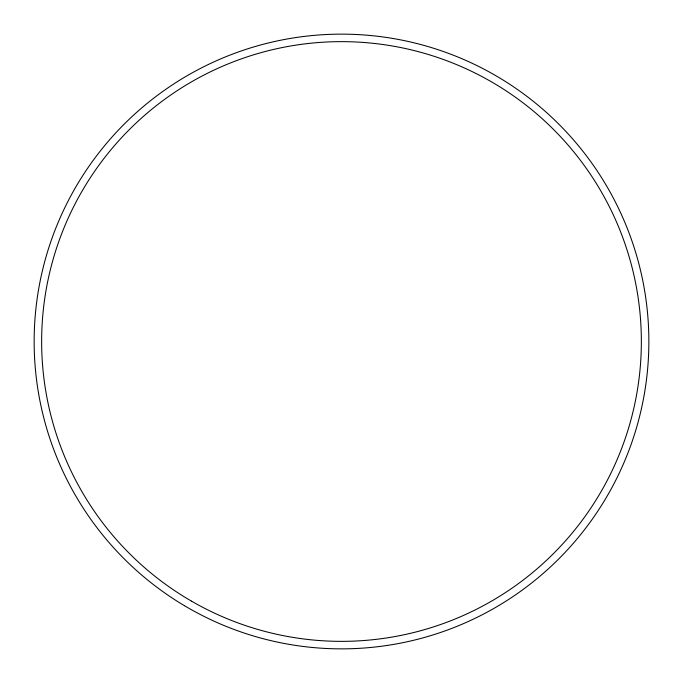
<?xml version="1.0" encoding="UTF-8"?>
<svg xmlns="http://www.w3.org/2000/svg" width="683" height="683" viewBox="0 0 683 683"><rect width="100%" height="100%" fill="white"/><g stroke="black" fill="none" stroke-linecap="round" stroke-linejoin="round"><path stroke-width="1.02" d="M191.573 601.185A299.854 299.854 0 0 0 641.354 341.5A299.854 299.854 0 0 0 191.573 81.815A299.854 299.854 0 0 0 191.573 601.185M184.47 605.71A307.35 307.35 0 0 0 648.833 345.385A307.35 307.35 0 0 0 191.197 73.405A307.35 307.35 0 0 0 184.47 605.71"/></g></svg>
